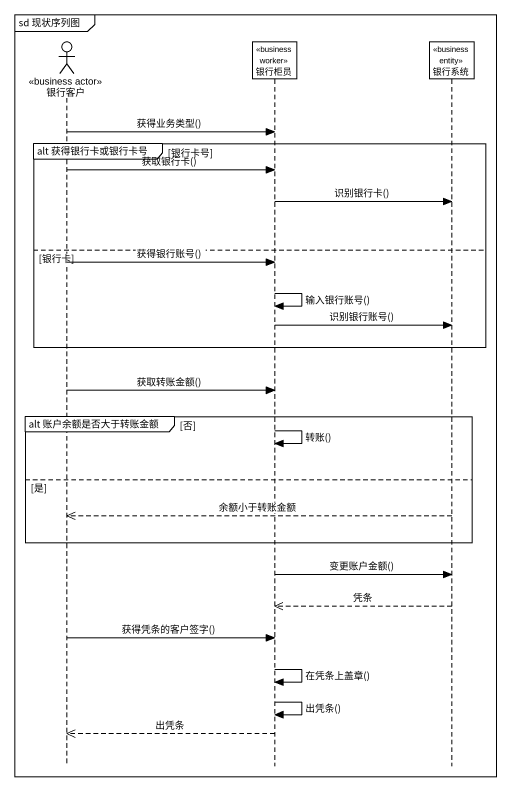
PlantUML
@startuml
mainframe sd 现状序列图
hide footbox
actor 银行客户 <<business actor>>
participant 银行柜员 <<business worker>>
participant 银行系统 <<business entity>>

银行客户 -> 银行柜员 : 获得业务类型()
group alt 获得银行卡或银行卡号 [银行卡号]
  银行客户 -> 银行柜员 : 获取银行卡()
  银行柜员 -> 银行系统 : 识别银行卡()
else 银行卡
  银行客户 -> 银行柜员 : 获得银行账号()
  银行柜员 -> 银行柜员 : 输入银行账号()
  银行柜员 -> 银行系统 : 识别银行账号()
end
银行客户 -> 银行柜员 : 获取转账金额()
group alt 账户余额是否大于转账金额 [否]
  银行柜员 -> 银行柜员 : 转账()
else 是
  银行系统 -->> 银行客户 : 余额小于转账金额
end
银行柜员 -> 银行系统 : 变更账户金额()
银行系统 -->> 银行柜员 : 凭条
银行客户 -> 银行柜员 : 获得凭条的客户签字()
银行柜员 -> 银行柜员 : 在凭条上盖章()
银行柜员 -> 银行柜员 : 出凭条()
银行柜员 -->> 银行客户 : 出凭条
@enduml
